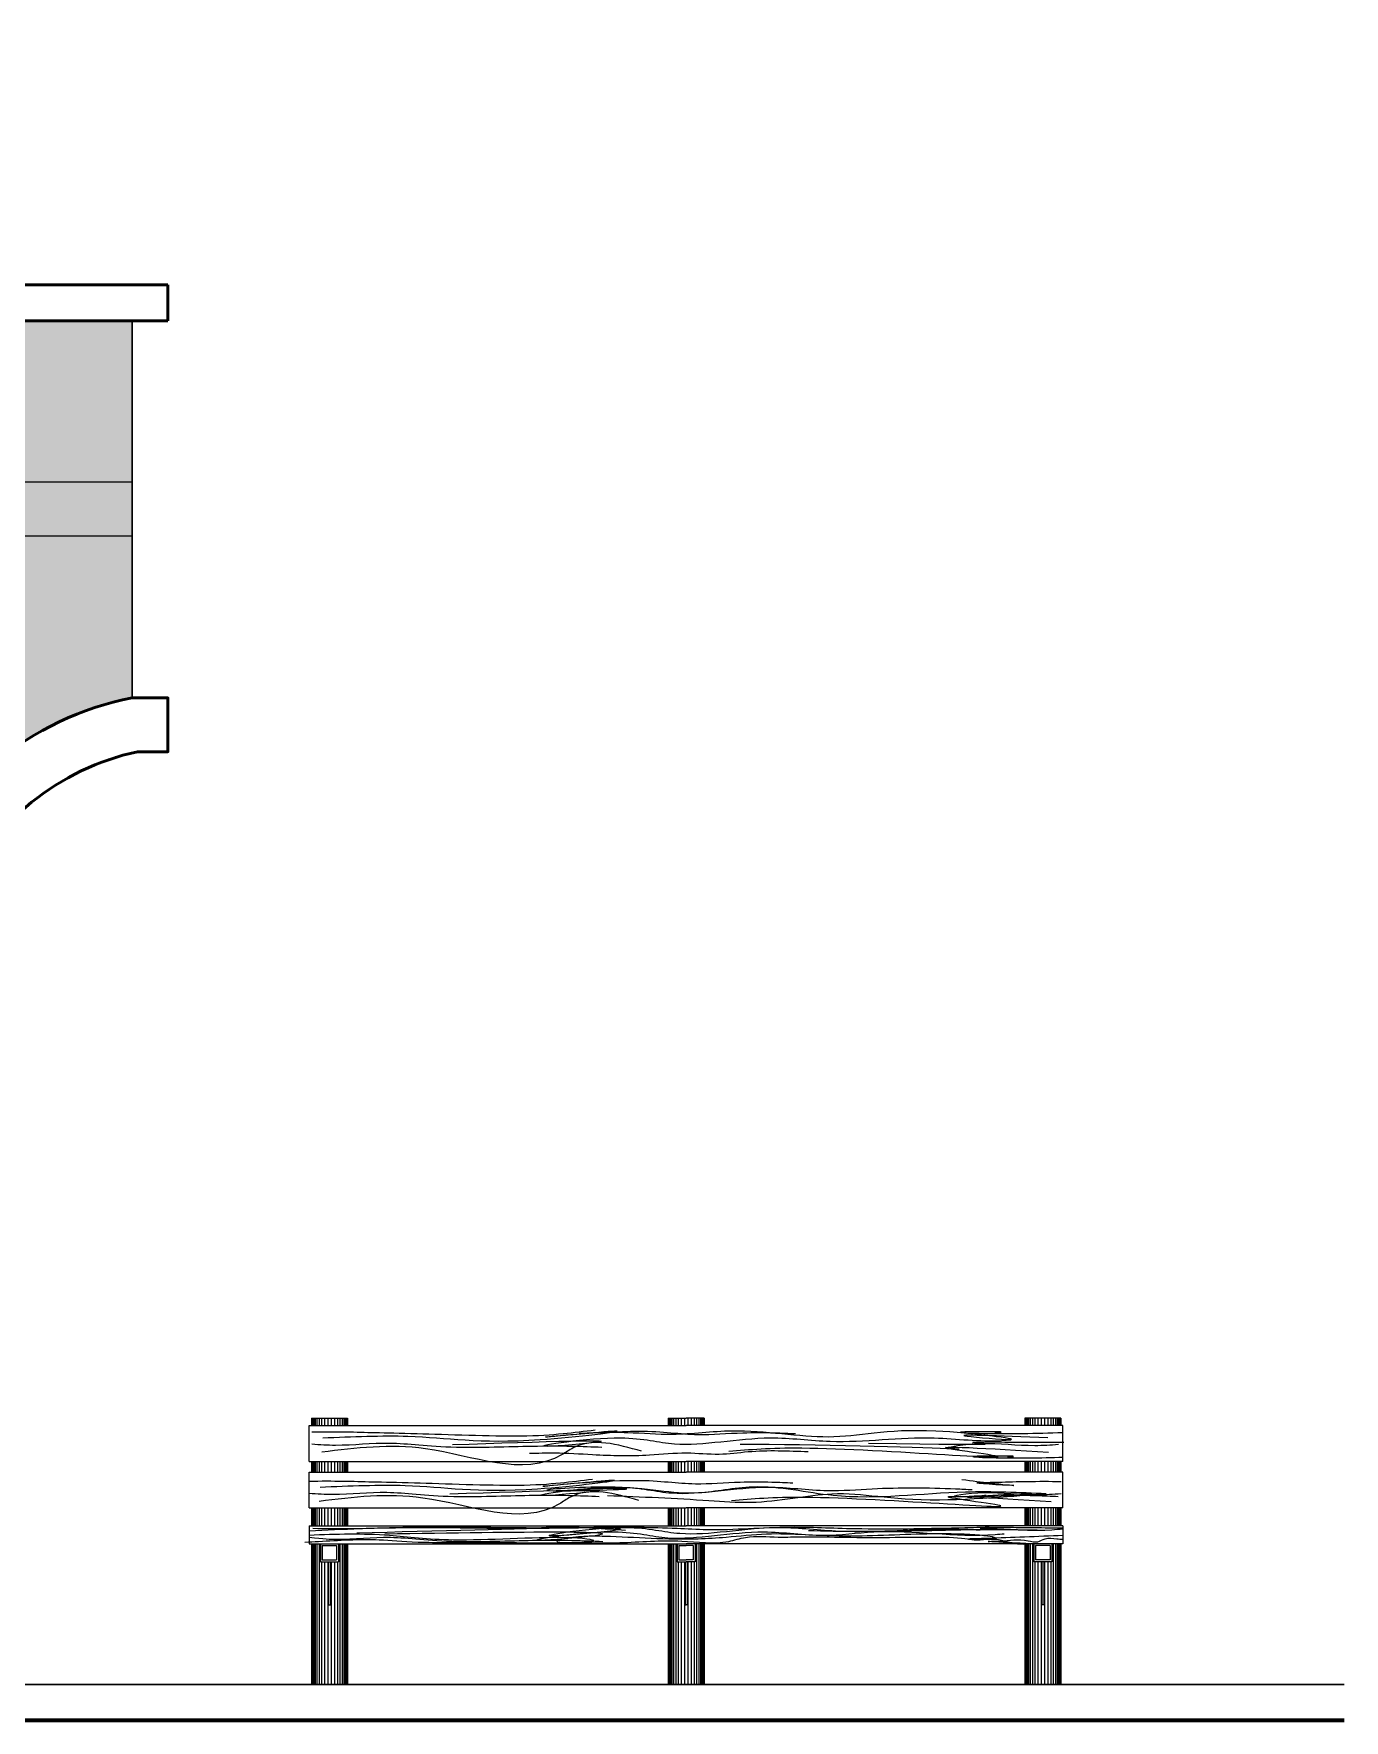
# Model space of a CAD drawing. Header units: metres. Extents: x -109 to 591, y -5 to 592.
# Drawn here: x 467.228 to 470.88, y 6.575 to 11.275 of the extents above; entities that cross this region are included whole.
import ezdxf

# ---------------------------------------------------------------- set-up
doc = ezdxf.new("R2010")
doc.units = ezdxf.units.M
doc.header["$LTSCALE"] = 0.03
doc.linetypes.add('ACAD_ISO02W100', pattern=[15, 12, -3])
for name, color, linetype, lineweight in [('HATCH SECCION', 8, 'Continuous', 5), ('Moldura con Espesor', 43, 'Continuous', 50), ('Muro', 7, 'Continuous', 70), ('Muro bajo', 7, 'Continuous', 30)]:
    doc.layers.add(name, color=color, linetype=linetype, lineweight=lineweight)
for name, color, linetype in [('Herreria', 251, 'Continuous'), ('Madera', 44, 'Continuous'), ('Proyeccion', 8, 'ACAD_ISO02W100')]:
    doc.layers.add(name, color=color, linetype=linetype)

# ---------------------------------------------------------------- blocks, each defined once
blk = doc.blocks.new('banca2')
at = {"layer": 'Herreria', "ltscale": 0.1}
for p, q in [((411.1159, 29.3105), (411.1159, 29.2902)), ((411.1159, 29.3105), (411.2159, 29.3105)), ((411.1159, 29.3105), (411.1159, 29.2902)), ((411.1169, 29.3105), (411.1169, 29.2902)), ((411.1189, 29.3105), (411.1189, 29.2902)), ((411.1219, 29.3105), (411.1219, 29.2902)), ((411.1259, 29.3105), (411.1259, 29.2902)), ((411.1309, 29.3105), (411.1309, 29.2902)), ((411.1369, 29.3105), (411.1369, 29.2902)), ((411.1439, 29.3105), (411.1439, 29.2902)), ((411.1519, 29.3105), (411.1519, 29.2902)), ((411.1609, 29.3105), (411.1609, 29.2902)), ((411.1709, 29.3105), (411.1709, 29.2902)), ((411.1799, 29.3105), (411.1799, 29.2902)), ((411.1879, 29.3105), (411.1879, 29.2902)), ((411.1949, 29.3105), (411.1949, 29.2902)), ((411.2009, 29.3105), (411.2009, 29.2902)), ((411.2059, 29.3105), (411.2059, 29.2902)), ((411.2099, 29.3105), (411.2099, 29.2902)), ((411.2129, 29.3105), (411.2129, 29.2902)), ((411.2149, 29.3105), (411.2149, 29.2902)), ((411.2159, 29.3105), (411.2159, 29.2902)), ((411.2159, 29.3105), (411.2159, 29.2902)), ((412.1097, 29.3105), (412.1097, 29.2902)), ((412.1097, 29.3105), (412.1097, 29.2902)), ((412.1097, 29.3105), (412.1597, 29.3105)), ((412.1107, 29.3105), (412.1107, 29.2902)), ((412.1127, 29.3105), (412.1127, 29.2902)), ((412.1157, 29.3105), (412.1157, 29.2902)), ((412.1197, 29.3105), (412.1197, 29.2902)), ((412.1247, 29.3105), (412.1247, 29.2902)), ((412.1307, 29.3105), (412.1307, 29.2902)), ((412.1377, 29.3105), (412.1377, 29.2902)), ((412.1457, 29.3105), (412.1457, 29.2902)), ((412.1547, 29.3105), (412.1547, 29.2902)), ((412.2097, 29.3105), (412.1597, 29.3105)), ((412.1647, 29.3105), (412.1647, 29.2902)), ((412.1737, 29.3105), (412.1737, 29.2902)), ((412.1817, 29.3105), (412.1817, 29.2902)), ((412.1887, 29.3105), (412.1887, 29.2902)), ((412.1947, 29.3105), (412.1947, 29.2902)), ((412.1997, 29.3105), (412.1997, 29.2902)), ((412.2037, 29.3105), (412.2037, 29.2902)), ((412.2067, 29.3105), (412.2067, 29.2902)), ((412.2087, 29.3105), (412.2087, 29.2902)), ((412.2097, 29.3105), (412.2097, 29.2902)), ((412.2097, 29.3105), (412.2097, 29.2902)), ((413.1035, 29.3105), (413.1035, 29.2902)), ((413.1035, 29.3105), (413.1035, 29.2902)), ((413.2035, 29.3105), (413.1035, 29.3105)), ((413.1045, 29.3105), (413.1045, 29.2902)), ((413.1065, 29.3105), (413.1065, 29.2902)), ((413.1095, 29.3105), (413.1095, 29.2902)), ((413.1135, 29.3105), (413.1135, 29.2902)), ((413.1185, 29.3105), (413.1185, 29.2902)), ((413.1245, 29.3105), (413.1245, 29.2902)), ((413.1315, 29.3105), (413.1315, 29.2902)), ((413.1395, 29.3105), (413.1395, 29.2902)), ((413.1485, 29.3105), (413.1485, 29.2902)), ((413.1585, 29.3105), (413.1585, 29.2902)), ((413.1675, 29.3105), (413.1675, 29.2902)), ((413.1755, 29.3105), (413.1755, 29.2902)), ((413.1825, 29.3105), (413.1825, 29.2902)), ((413.1885, 29.3105), (413.1885, 29.2902)), ((413.1935, 29.3105), (413.1935, 29.2902)), ((413.1975, 29.3105), (413.1975, 29.2902)), ((413.2005, 29.3105), (413.2005, 29.2902)), ((413.2025, 29.3105), (413.2025, 29.2902)), ((413.2035, 29.3105), (413.2035, 29.2902)), ((413.2035, 29.3105), (413.2035, 29.2902)), ((411.1159, 29.1902), (411.1159, 29.1605)), ((411.1159, 29.1902), (411.1159, 29.1605)), ((411.1169, 29.1902), (411.1169, 29.1605)), ((411.1189, 29.1902), (411.1189, 29.1605)), ((411.1219, 29.1902), (411.1219, 29.1605)), ((411.1259, 29.1902), (411.1259, 29.1605)), ((411.1309, 29.1902), (411.1309, 29.1605)), ((411.1369, 29.1902), (411.1369, 29.1605)), ((411.1439, 29.1902), (411.1439, 29.1605)), ((411.1519, 29.1902), (411.1519, 29.1605)), ((411.1609, 29.1902), (411.1609, 29.1605)), ((411.1709, 29.1902), (411.1709, 29.1605)), ((411.1799, 29.1902), (411.1799, 29.1605)), ((411.1879, 29.1902), (411.1879, 29.1605)), ((411.1949, 29.1902), (411.1949, 29.1605)), ((411.2009, 29.1902), (411.2009, 29.1605)), ((411.2059, 29.1902), (411.2059, 29.1605)), ((411.2099, 29.1902), (411.2099, 29.1605)), ((411.2129, 29.1902), (411.2129, 29.1605)), ((411.2149, 29.1902), (411.2149, 29.1605)), ((411.2159, 29.1902), (411.2159, 29.1605)), ((411.2159, 29.1902), (411.2159, 29.1605)), ((412.1097, 29.1902), (412.1097, 29.1605)), ((412.1097, 29.1902), (412.1097, 29.1605)), ((412.1107, 29.1902), (412.1107, 29.1605)), ((412.1127, 29.1902), (412.1127, 29.1605)), ((412.1157, 29.1902), (412.1157, 29.1605)), ((412.1197, 29.1902), (412.1197, 29.1605)), ((412.1247, 29.1902), (412.1247, 29.1605)), ((412.1307, 29.1902), (412.1307, 29.1605)), ((412.1377, 29.1902), (412.1377, 29.1605)), ((412.1457, 29.1902), (412.1457, 29.1605)), ((412.1547, 29.1902), (412.1547, 29.1605)), ((412.1547, 29.1902), (412.1547, 29.1605)), ((412.1647, 29.1902), (412.1647, 29.1605)), ((412.1647, 29.1902), (412.1647, 29.1605)), ((412.1737, 29.1902), (412.1737, 29.1605)), ((412.1817, 29.1902), (412.1817, 29.1605)), ((412.1887, 29.1902), (412.1887, 29.1605)), ((412.1947, 29.1902), (412.1947, 29.1605)), ((412.1997, 29.1902), (412.1997, 29.1605)), ((412.2037, 29.1902), (412.2037, 29.1605)), ((412.2067, 29.1902), (412.2067, 29.1605)), ((412.2087, 29.1902), (412.2087, 29.1605)), ((412.2097, 29.1902), (412.2097, 29.1605)), ((412.2097, 29.1902), (412.2097, 29.1605)), ((413.1035, 29.1902), (413.1035, 29.1605)), ((413.1035, 29.1902), (413.1035, 29.1605)), ((413.1045, 29.1902), (413.1045, 29.1605)), ((413.1065, 29.1902), (413.1065, 29.1605)), ((413.1095, 29.1902), (413.1095, 29.1605)), ((413.1135, 29.1902), (413.1135, 29.1605)), ((413.1185, 29.1902), (413.1185, 29.1605)), ((413.1245, 29.1902), (413.1245, 29.1605)), ((413.1315, 29.1902), (413.1315, 29.1605)), ((413.1395, 29.1902), (413.1395, 29.1605)), ((413.1485, 29.1902), (413.1485, 29.1605)), ((413.1585, 29.1902), (413.1585, 29.1605)), ((413.1675, 29.1902), (413.1675, 29.1605)), ((413.1755, 29.1902), (413.1755, 29.1605)), ((413.1825, 29.1902), (413.1825, 29.1605)), ((413.1885, 29.1902), (413.1885, 29.1605)), ((413.1935, 29.1902), (413.1935, 29.1605)), ((413.1975, 29.1902), (413.1975, 29.1605)), ((413.2005, 29.1902), (413.2005, 29.1605)), ((413.2025, 29.1902), (413.2025, 29.1605)), ((413.2035, 29.1902), (413.2035, 29.1605)), ((413.2035, 29.1902), (413.2035, 29.1605)), ((411.1159, 29.0605), (411.1159, 29.0105)), ((411.1159, 29.0605), (411.1159, 29.0105)), ((411.1169, 29.0605), (411.1169, 29.0105)), ((411.1189, 29.0605), (411.1189, 29.0105)), ((411.1219, 29.0605), (411.1219, 29.0105)), ((411.1259, 29.0605), (411.1259, 29.0105)), ((411.1309, 29.0605), (411.1309, 29.0105)), ((411.1369, 29.0605), (411.1369, 29.0105)), ((411.1439, 29.0605), (411.1439, 29.0105)), ((411.1519, 29.0605), (411.1519, 29.0105)), ((411.1609, 29.0605), (411.1609, 29.0105)), ((411.1709, 29.0605), (411.1709, 29.0105)), ((411.1799, 29.0605), (411.1799, 29.0105)), ((411.1879, 29.0605), (411.1879, 29.0105)), ((411.1949, 29.0605), (411.1949, 29.0105)), ((411.2009, 29.0605), (411.2009, 29.0105)), ((411.2059, 29.0605), (411.2059, 29.0105)), ((411.2099, 29.0605), (411.2099, 29.0105)), ((411.2129, 29.0605), (411.2129, 29.0105)), ((411.2149, 29.0605), (411.2149, 29.0105)), ((411.2159, 29.0605), (411.2159, 29.0105)), ((411.2159, 29.0605), (411.2159, 29.0105)), ((412.1097, 29.0605), (412.1097, 29.0105)), ((412.1097, 29.0605), (412.1097, 29.0105)), ((412.1107, 29.0605), (412.1107, 29.0105)), ((412.1127, 29.0605), (412.1127, 29.0105)), ((412.1157, 29.0605), (412.1157, 29.0105)), ((412.1197, 29.0605), (412.1197, 29.0105)), ((412.1247, 29.0605), (412.1247, 29.0105)), ((412.1307, 29.0605), (412.1307, 29.0105)), ((412.1377, 29.0605), (412.1377, 29.0105)), ((412.1457, 29.0605), (412.1457, 29.0105)), ((412.1547, 29.0605), (412.1547, 29.0105)), ((412.1647, 29.0605), (412.1647, 29.0105)), ((412.1737, 29.0605), (412.1737, 29.0105)), ((412.1817, 29.0605), (412.1817, 29.0105)), ((412.1887, 29.0605), (412.1887, 29.0105)), ((412.1947, 29.0605), (412.1947, 29.0105)), ((412.1997, 29.0605), (412.1997, 29.0105)), ((412.2037, 29.0605), (412.2037, 29.0105)), ((412.2067, 29.0605), (412.2067, 29.0105)), ((412.2087, 29.0605), (412.2087, 29.0105)), ((412.2097, 29.0605), (412.2097, 29.0105)), ((412.2097, 29.0605), (412.2097, 29.0105)), ((413.1035, 29.0605), (413.1035, 29.0105)), ((413.1035, 29.0605), (413.1035, 29.0105)), ((413.1045, 29.0605), (413.1045, 29.0105)), ((413.1065, 29.0605), (413.1065, 29.0105)), ((413.1095, 29.0605), (413.1095, 29.0105)), ((413.1135, 29.0605), (413.1135, 29.0105)), ((413.1185, 29.0605), (413.1185, 29.0105)), ((413.1245, 29.0605), (413.1245, 29.0105)), ((413.1315, 29.0605), (413.1315, 29.0105)), ((413.1395, 29.0605), (413.1395, 29.0105)), ((413.1485, 29.0605), (413.1485, 29.0105)), ((413.1585, 29.0605), (413.1585, 29.0105)), ((413.1675, 29.0605), (413.1675, 29.0105)), ((413.1755, 29.0605), (413.1755, 29.0105)), ((413.1825, 29.0605), (413.1825, 29.0105)), ((413.1885, 29.0605), (413.1885, 29.0105)), ((413.1935, 29.0605), (413.1935, 29.0105)), ((413.1975, 29.0605), (413.1975, 29.0105)), ((413.2005, 29.0605), (413.2005, 29.0105)), ((413.2025, 29.0605), (413.2025, 29.0105)), ((413.2035, 29.0605), (413.2035, 29.0105)), ((413.2035, 29.0605), (413.2035, 29.0105)), ((411.1159, 28.9605), (411.1159, 28.5688)), ((411.1169, 28.9605), (411.1169, 28.5688)), ((411.1189, 28.9605), (411.1189, 28.5688)), ((411.1219, 28.9605), (411.1219, 28.5688)), ((411.1259, 28.9605), (411.1259, 28.5688)), ((411.1309, 28.9605), (411.1309, 28.5688)), ((411.1369, 28.9605), (411.1369, 28.5688)), ((411.1409, 28.9605), (411.1409, 28.9105)), ((411.1459, 28.9555), (411.1859, 28.9555)), ((411.1459, 28.9555), (411.1459, 28.9155)), ((411.1859, 28.9555), (411.1859, 28.9155)), ((411.1909, 28.9605), (411.1909, 28.9105)), ((411.1949, 28.9605), (411.1949, 28.5688)), ((411.2009, 28.9605), (411.2009, 28.5688)), ((411.2059, 28.9605), (411.2059, 28.5688)), ((411.2099, 28.9605), (411.2099, 28.5688)), ((411.2129, 28.9605), (411.2129, 28.5688)), ((411.2149, 28.9605), (411.2149, 28.5688)), ((411.2159, 28.9605), (411.2159, 28.5688)), ((412.1097, 28.9605), (412.1097, 28.5688)), ((412.1107, 28.9605), (412.1107, 28.5688)), ((412.1127, 28.9605), (412.1127, 28.5688)), ((412.1157, 28.9605), (412.1157, 28.5688)), ((412.1197, 28.9605), (412.1197, 28.5688)), ((412.1247, 28.9605), (412.1247, 28.5688)), ((412.1307, 28.9605), (412.1307, 28.5688)), ((412.1347, 28.9605), (412.1347, 28.9105)), ((412.1397, 28.9555), (412.1397, 28.9155)), ((412.1397, 28.9555), (412.1597, 28.9555)), ((412.1797, 28.9555), (412.1597, 28.9555)), ((412.1797, 28.9555), (412.1797, 28.9155)), ((412.1847, 28.9605), (412.1847, 28.9105)), ((412.1887, 28.9605), (412.1887, 28.5688)), ((412.1947, 28.9605), (412.1947, 28.5688)), ((412.1997, 28.9605), (412.1997, 28.5688)), ((412.2037, 28.9605), (412.2037, 28.5688)), ((412.2067, 28.9605), (412.2067, 28.5688)), ((412.2087, 28.9605), (412.2087, 28.5688)), ((412.2097, 28.9605), (412.2097, 28.5688)), ((413.1035, 28.9605), (413.1035, 28.5688)), ((413.1045, 28.9605), (413.1045, 28.5688)), ((413.1065, 28.9605), (413.1065, 28.5688)), ((413.1095, 28.9605), (413.1095, 28.5688)), ((413.1135, 28.9605), (413.1135, 28.5688)), ((413.1185, 28.9605), (413.1185, 28.5688)), ((413.1245, 28.9605), (413.1245, 28.5688)), ((413.1285, 28.9605), (413.1285, 28.9105)), ((413.1335, 28.9555), (413.1335, 28.9155)), ((413.1735, 28.9555), (413.1335, 28.9555)), ((413.1735, 28.9555), (413.1735, 28.9155)), ((413.1785, 28.9605), (413.1785, 28.9105)), ((413.1825, 28.9605), (413.1825, 28.5688)), ((413.1885, 28.9605), (413.1885, 28.5688)), ((413.1935, 28.9605), (413.1935, 28.5688)), ((413.1975, 28.9605), (413.1975, 28.5688)), ((413.2005, 28.9605), (413.2005, 28.5688)), ((413.2025, 28.9605), (413.2025, 28.5688)), ((413.2035, 28.9605), (413.2035, 28.5688)), ((411.1409, 28.9105), (411.1909, 28.9105)), ((411.1439, 28.9105), (411.1439, 28.5688)), ((411.1459, 28.9155), (411.1859, 28.9155)), ((411.1519, 28.9105), (411.1519, 28.5688)), ((411.1609, 28.9105), (411.1609, 28.5688)), ((411.1634, 28.9105), (411.1634, 28.7905)), ((411.1684, 28.9105), (411.1684, 28.7905)), ((411.1709, 28.9105), (411.1709, 28.5688)), ((411.1799, 28.9105), (411.1799, 28.5688)), ((411.1879, 28.9105), (411.1879, 28.5688)), ((412.1347, 28.9105), (412.1597, 28.9105)), ((412.1377, 28.9105), (412.1377, 28.5688)), ((412.1397, 28.9155), (412.1597, 28.9155)), ((412.1457, 28.9105), (412.1457, 28.5688)), ((412.1547, 28.9105), (412.1547, 28.5688)), ((412.1572, 28.9105), (412.1572, 28.7905)), ((412.1797, 28.9155), (412.1597, 28.9155)), ((412.1847, 28.9105), (412.1597, 28.9105)), ((412.1622, 28.9105), (412.1622, 28.7905)), ((412.1647, 28.9105), (412.1647, 28.5688)), ((412.1737, 28.9105), (412.1737, 28.5688)), ((412.1817, 28.9105), (412.1817, 28.5688)), ((413.1785, 28.9105), (413.1285, 28.9105)), ((413.1315, 28.9105), (413.1315, 28.5688)), ((413.1735, 28.9155), (413.1335, 28.9155)), ((413.1395, 28.9105), (413.1395, 28.5688)), ((413.1485, 28.9105), (413.1485, 28.5688)), ((413.151, 28.9105), (413.151, 28.7905)), ((413.156, 28.9105), (413.156, 28.7905)), ((413.1585, 28.9105), (413.1585, 28.5688)), ((413.1675, 28.9105), (413.1675, 28.5688)), ((413.1755, 28.9105), (413.1755, 28.5688)), ((411.1634, 28.7905), (411.1684, 28.7905)), ((412.1572, 28.7905), (412.1597, 28.7905)), ((412.1622, 28.7905), (412.1597, 28.7905)), ((413.156, 28.7905), (413.151, 28.7905))]:
    blk.add_line(p, q, dxfattribs=at)
at = {"layer": 'Madera', "ltscale": 0.1}
for p, q in [((411.1097, 29.1902), (411.1097, 29.2902)), ((411.1097, 29.2902), (412.1597, 29.2902)), ((413.2097, 29.2902), (412.1597, 29.2902)), ((413.2097, 29.1902), (413.2097, 29.2902)), ((411.1097, 29.1902), (412.1597, 29.1902)), ((413.2097, 29.1902), (412.1597, 29.1902)), ((411.1097, 29.0605), (411.1097, 29.1605)), ((411.1097, 29.1605), (412.1597, 29.1605)), ((413.2097, 29.1605), (412.1597, 29.1605)), ((413.2097, 29.0605), (413.2097, 29.1605)), ((411.1097, 29.0605), (412.1597, 29.0605)), ((413.2097, 29.0605), (412.1597, 29.0605)), ((411.1097, 29.0105), (411.1097, 28.9605)), ((411.1097, 29.0105), (412.1597, 29.0105)), ((413.2097, 29.0105), (412.1597, 29.0105)), ((413.2097, 29.0105), (413.2097, 28.9605)), ((411.1097, 28.9605), (412.1597, 28.9605)), ((413.2097, 28.9605), (412.1597, 28.9605))]:
    blk.add_line(p, q, dxfattribs=at)
for points in [[(413.1673, 29.2558), (412.9424, 29.2605), (413.0615, 29.2511), (412.8554, 29.2746), (412.5551, 29.2582), (412.2881, 29.2746), (412.1213, 29.2652), (411.9968, 29.2699), (411.9207, 29.2699), (411.862, 29.2676)], [(412.0357, 29.2184), (411.8446, 29.2278), (411.814, 29.209), (411.4337, 29.2254), (411.1448, 29.216)], [(411.147, 29.2558), (411.3843, 29.2605), (411.7528, 29.2511), (411.9651, 29.2746), (411.7716, 29.2582), (412.0262, 29.2746), (412.193, 29.2652), (412.3175, 29.2699), (412.406, 29.2699), (412.4647, 29.2676)], [(411.5088, 29.237), (411.8961, 29.2417), (411.7646, 29.2323), (411.9769, 29.2558), (412.1272, 29.2394), (412.3942, 29.2558), (412.561, 29.2464), (412.8509, 29.2557), (413.039, 29.2485), (413.0643, 29.2506)], [(412.2786, 29.2184), (412.4821, 29.2278), (413.0003, 29.209), (412.893, 29.2254), (413.1695, 29.216)], [(412.5, 29.2165), (412.3325, 29.2165), (412.2518, 29.2097), (412.161, 29.2131), (412.0576, 29.2074), (411.8991, 29.2085), (411.7935, 29.2131), (411.723, 29.2119)], [(412.0283, 29.0812), (411.8371, 29.0906), (411.8065, 29.0718), (411.4263, 29.0882), (411.1373, 29.0788)], [(411.1395, 29.1186), (411.3768, 29.1233), (411.7453, 29.1139), (411.9576, 29.1374), (411.7642, 29.121), (412.0188, 29.1374), (412.1856, 29.128), (412.3101, 29.1327), (412.3985, 29.1327), (412.4572, 29.1304)], [(411.5013, 29.0998), (411.8886, 29.1045), (411.7571, 29.0951), (411.9694, 29.1186), (412.1198, 29.1022), (412.3868, 29.1186), (412.5536, 29.1092), (412.6781, 29.1139), (412.9103, 29.1139), (412.9566, 29.1116)], [(413.163, 29.0998), (412.9381, 29.1045), (412.5696, 29.0951), (412.3449, 29.1186), (412.1945, 29.1022), (411.94, 29.1186), (411.7731, 29.1092), (411.9924, 29.1139), (411.9164, 29.1139), (411.8577, 29.1116)], [(411.9405, 29.0953), (412.2233, 29.0812), (412.3406, 29.0764), (412.5653, 29.0998), (412.8657, 29.0834), (413.114, 29.0998), (412.9433, 29.0904), (413.0554, 29.0951), (413.1376, 29.0951), (413.1963, 29.0928)], [(412.2861, 29.0812), (412.4896, 29.0906), (413.0078, 29.0718), (412.9004, 29.0882), (413.177, 29.0788)], [(411.2422, 28.9911), (411.9113, 28.9921), (411.7798, 28.9827), (411.9921, 29.0062), (412.1424, 28.9898), (412.4094, 29.0062), (412.5762, 28.9968), (412.8508, 29.0015), (412.933, 29.0015), (412.9793, 28.9992)], [(411.3205, 28.9884), (411.878, 28.9798), (411.7465, 28.9704), (411.9587, 28.9939), (412.1091, 28.9774), (412.3761, 28.9939), (412.5429, 28.9845), (412.6828, 28.9937), (413.0209, 28.9865), (413.0462, 28.9886)]]:
    blk.add_spline(points, degree=3, dxfattribs=at)
for points, knots in [([(411.906, 29.2772), (411.8765, 29.2736), (411.8126, 29.2657), (411.6919, 29.2566), (411.417, 29.2675), (411.3, 29.2693), (411.2075, 29.2722), (411.1489, 29.272), (411.1171, 29.2717)], [0, 0, 0, 0, 0.0893177, 0.1931924, 0.3623643, 0.4642038, 0.5445455, 0.6398796, 0.6398796, 0.6398796, 0.6398796]), ([(411.9248, 29.2291), (411.8704, 29.2312), (411.7753, 29.235), (411.4779, 29.2238), (411.3355, 29.2482), (411.211, 29.2318), (411.139, 29.2361), (411.1171, 29.2379)], [0, 0, 0, 0, 0.1634238, 0.2852899, 0.4419417, 0.5925495, 0.6583804, 0.6583804, 0.6583804, 0.6583804]), ([(412.31, 29.2383), (412.5187, 29.2383), (413.01, 29.2239), (412.8488, 29.2238), (412.9788, 29.2482), (413.1033, 29.2318), (413.1753, 29.2361), (413.1972, 29.2379)], [0, 0, 0, 0, 0.1634238, 0.2852899, 0.4419417, 0.5925495, 0.6583804, 0.6583804, 0.6583804, 0.6583804]), ([(412.6678, 29.2414), (413.12, 29.2342), (412.8888, 29.2432), (413.0461, 29.2453), (413.1488, 29.2424), (413.2117, 29.2442)], [0, 0, 0, 0, 0.2005244, 0.3162994, 0.5050388, 0.5050388, 0.5050388, 0.5050388]), ([(413.0198, 29.2717), (413.0866, 29.2725), (412.8545, 29.2738), (413.0219, 29.2655), (413.1351, 29.2686), (413.2097, 29.2709)], [0, 0, 0, 0, 0.2005244, 0.3162994, 0.5399952, 0.5399952, 0.5399952, 0.5399952]), ([(413.0547, 29.2038), (413.1216, 29.2047), (412.8894, 29.206), (413.0453, 29.1982), (413.1468, 29.2002), (413.2097, 29.2021)], [0, 0, 0, 0, 0.2005244, 0.3162994, 0.5050388, 0.5050388, 0.5050388, 0.5050388]), ([(411.8986, 29.14), (411.869, 29.1363), (411.8051, 29.1285), (411.6844, 29.1194), (411.4096, 29.1303), (411.2925, 29.1321), (411.2, 29.135), (411.1415, 29.1347), (411.1097, 29.1345)], [0, 0, 0, 0, 0.0893177, 0.1931924, 0.3623643, 0.4642038, 0.5445455, 0.6398796, 0.6398796, 0.6398796, 0.6398796]), ([(411.9173, 29.0918), (411.8629, 29.094), (411.7678, 29.0978), (411.4704, 29.0866), (411.328, 29.111), (411.2036, 29.0946), (411.1316, 29.0989), (411.1097, 29.1007)], [0, 0, 0, 0, 0.1634238, 0.2852899, 0.4419417, 0.5925495, 0.6583804, 0.6583804, 0.6583804, 0.6583804]), ([(412.9094, 29.0918), (412.9638, 29.094), (413.0465, 29.0978), (412.8563, 29.0866), (412.9863, 29.111), (413.1107, 29.0946), (413.1827, 29.0989), (413.2046, 29.1007)], [0, 0, 0, 0, 0.1634238, 0.2852899, 0.4419417, 0.5925495, 0.6583804, 0.6583804, 0.6583804, 0.6583804]), ([(412.9281, 29.14), (412.9577, 29.1363), (413.0092, 29.1285), (413.1299, 29.1194), (412.9171, 29.1303), (413.0218, 29.1321), (413.1143, 29.135), (413.1729, 29.1347), (413.2046, 29.1345)], [0, 0, 0, 0, 0.0893177, 0.1931924, 0.3623643, 0.4642038, 0.5445455, 0.6398796, 0.6398796, 0.6398796, 0.6398796]), ([(411.9908, 28.9981), (411.9312, 29.0021), (411.7398, 29.0138), (411.8202, 28.9988), (411.3735, 29.0084), (411.2027, 29.0006), (411.1097, 28.9962)], [0, 0, 0, 0, 0.197571, 0.575111, 0.808447, 1.087713, 1.087713, 1.087713, 1.087713]), ([(411.1195, 29.0038), (411.1557, 29.0032), (411.2451, 29.0016), (411.4021, 29.0101), (411.705, 29.005), (411.9497, 29.0059), (411.8496, 29.0077), (412.0891, 29.0071), (412.2654, 28.9962), (412.4313, 29.0125), (412.6384, 28.9998), (413.048, 29.0072), (412.9511, 29.0083), (413.1311, 29.0056), (413.1829, 29.0054), (413.2097, 29.0055)], [0, 0, 0, 0, 0.108593, 0.268088, 0.471484, 0.567146, 1.002327, 1.221256, 1.304062, 1.531665, 1.700636, 1.925578, 2.347588, 2.422571, 2.502927, 2.502927, 2.502927, 2.502927]), ([(413.2097, 29.0017), (413.1993, 29.0005), (413.1375, 28.9944), (413.0332, 29.0045), (412.9321, 29.003), (413.1779, 28.9976), (413.1017, 28.9987), (413.0045, 29.0002), (412.9075, 28.9985), (412.6304, 28.9928), (412.5442, 28.9957), (412.5003, 28.9971)], [0.0129863, 0.0129863, 0.0129863, 0.0129863, 0.0441633, 0.1993291, 0.3251578, 0.3846795, 0.4751706, 0.5536009, 0.6764836, 0.803218, 0.9351018, 0.9351018, 0.9351018, 0.9351018]), ([(411.0975, 28.9656), (411.1102, 28.9662), (411.1791, 28.9694), (411.2804, 28.9765), (411.4051, 28.9635), (411.7425, 28.9642), (411.9635, 28.9625), (411.8426, 28.9631), (411.9991, 28.9625), (412.1324, 28.9756), (412.2518, 28.9563), (412.3366, 28.985), (412.4061, 28.9777), (412.5165, 28.9827), (412.6422, 28.9747), (412.91, 28.9824), (412.9746, 28.9679), (413.0207, 28.9794), (413.0709, 28.9597), (413.1754, 28.9602), (412.9433, 28.9676), (413.0465, 28.9675), (413.0948, 28.9758), (413.1383, 28.9623), (413.1624, 28.9794), (413.1871, 28.9748), (413.2039, 28.9737), (413.2097, 28.9735)], [0, 0, 0, 0, 0.038284, 0.206784, 0.303506, 0.413689, 0.768567, 0.985262, 1.082688, 1.256355, 1.387468, 1.435169, 1.520759, 1.574486, 1.767156, 1.898294, 1.92585, 2.00142, 2.032562, 2.084587, 2.311186, 2.352168, 2.430475, 2.457926, 2.479566, 2.512343, 2.529473, 2.529473, 2.529473, 2.529473]), ([(413.2097, 28.9837), (413.1381, 28.9806), (413.0419, 28.9767), (412.9069, 28.973), (413.0903, 28.9714), (412.9224, 28.9961), (412.5745, 28.975), (412.4178, 28.9946), (412.2812, 28.9783), (412.1313, 28.9692), (411.9979, 28.98), (411.853, 28.9829), (411.7418, 28.9605), (411.955, 28.9654), (411.809, 28.9848), (411.5028, 28.9622), (411.3111, 28.991), (411.1843, 28.9871), (411.1097, 28.984)], [0.063903, 0.063903, 0.063903, 0.063903, 0.278822, 0.352593, 0.506468, 0.74096, 0.894963, 1.100805, 1.210441, 1.287966, 1.551088, 1.61118, 1.740381, 1.888801, 2.00116, 2.199699, 2.355912, 2.579561, 2.579561, 2.579561, 2.579561]), ([(411.9271, 28.9665), (411.8727, 28.9686), (411.7776, 28.9724), (411.4802, 28.9612), (411.3378, 28.9856), (411.2181, 28.9699), (411.1509, 28.973), (411.1097, 28.9783)], [0, 0, 0, 0, 0.1634238, 0.2852899, 0.4419417, 0.5925495, 0.6440653, 0.6440653, 0.6440653, 0.6440653])]:
    blk.add_open_spline(points, degree=3, knots=knots, dxfattribs=at)

msp = doc.modelspace()

# ---------------------------------------------------------------- hatches: boundary and pattern name
at = {"layer": 'HATCH SECCION'}
msp.add_hatch(color=31, dxfattribs=at).paths.add_polyline_path([(462.8521, 8.6749), (463.1021, 8.6749), (463.1021, 8.9053, -0.282778), (466.7717, 8.9053), (466.7717, 8.6749), (466.8717, 8.6749), (466.8717, 8.9053, -0.252643), (467.5021, 9.4241), (467.5021, 10.4749), (464.8521, 10.4749), (464.8521, 10.5749), (464.9521, 10.5749), (464.9521, 10.8749), (463.7521, 10.8749, -0.414214), (463.3521, 11.2749), (462.8521, 11.2749)])

# ---------------------------------------------------------------- linework, layer by layer
at = {"layer": 'Moldura con Espesor'}
for p, q in [((464.8521, 10.5749), (467.6021, 10.5749)), ((467.6021, 10.5749), (467.6021, 10.4749)), ((464.8521, 10.4749), (467.6021, 10.4749))]:
    msp.add_line(p, q, dxfattribs=at)
for points in [[(467.5021, 9.4241, 0.252643), (466.8717, 8.9053), (466.8717, 8.6749)], [(467.5174, 9.2741, 0.236978), (467.0217, 8.8744), (467.0217, 8.6749)]]:
    msp.add_lwpolyline(points, format="xyb", dxfattribs=at)
msp.add_lwpolyline([(467.5021, 9.4241), (467.6021, 9.4241), (467.6021, 9.2741), (467.5174, 9.2741)], dxfattribs=at)
at = {"layer": 'Muro'}
msp.add_line((460.6673, 6.5749), (470.8796, 6.5749), dxfattribs=at)
at = {"layer": 'Muro bajo'}
for p, q in [((467.5021, 9.4241), (467.5021, 10.4749)), ((460.6673, 6.6749), (470.8796, 6.6749))]:
    msp.add_line(p, q, dxfattribs=at)
at = {"layer": 'Proyeccion'}
for p, q in [((467.5021, 10.0249), (462.8521, 10.0249)), ((467.5021, 9.8749), (462.8521, 9.8749))]:
    msp.add_line(p, q, dxfattribs=at)

# ---------------------------------------------------------------- block references
at = {"layer": 'Madera', "color": 1}
msp.add_blockref('banca2', (56.8862, -21.8939), dxfattribs=at)

doc.saveas('drawing.dxf')
